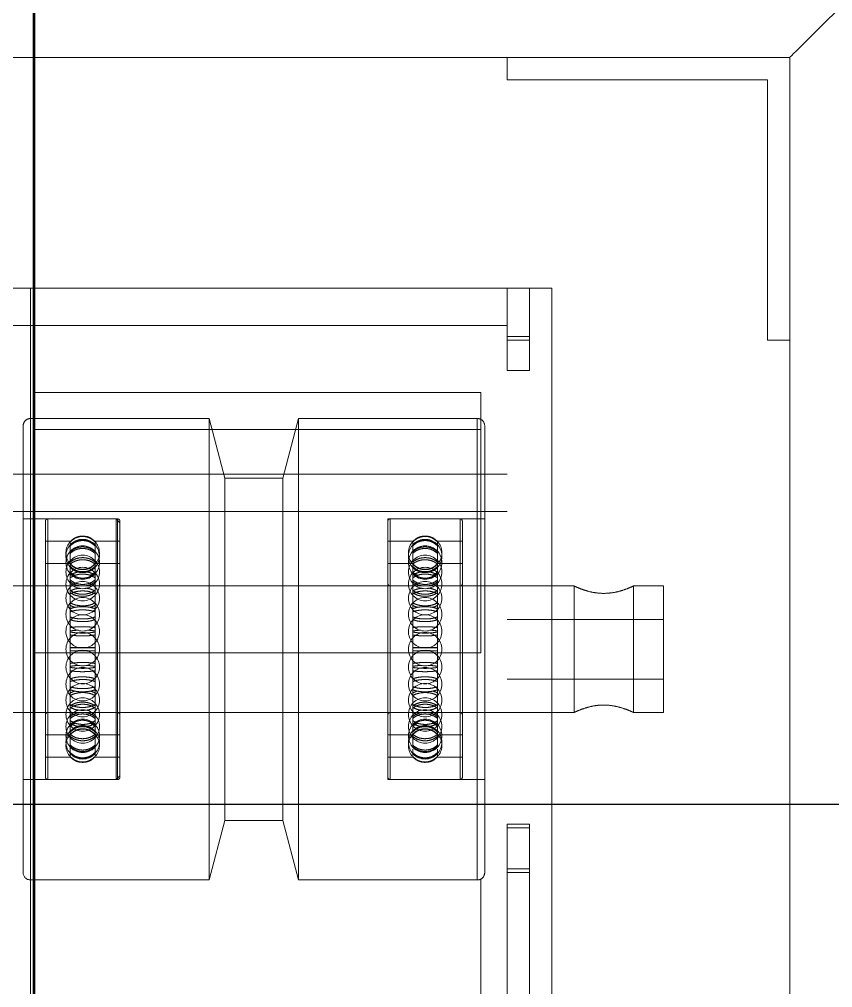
# Model space of a CAD drawing. Extents: x 539033 to 804858, y 468425 to 1263560.
# Drawn here: x 744640.7 to 744749.9, y 511314.1 to 511444.1 of the extents above; entities that cross this region are included whole.
import ezdxf

# ---------------------------------------------------------------- set-up
doc = ezdxf.new("R2010")
doc.units = 0
doc.header["$LTSCALE"] = 1000
doc.header["$MEASUREMENT"] = 0
doc.linetypes.add('ACAD_ISO02W100', pattern=[15, 12, -3])
doc.layers.get('0').update_dxf_attribs({"linetype": 'CONTINUOUS'})
doc.layers.add('5剖面线层', color=2, linetype='CONTINUOUS')
doc.layers.add('摄像头', color=7, linetype='CONTINUOUS')
doc.layers.add('虚线', color=6, linetype='ACAD_ISO02W100', lineweight=18)

# ---------------------------------------------------------------- blocks, each defined once
blk = doc.blocks.new('A$C54714A9A')
at = {"layer": '摄像头', "color": 0, "lineweight": 25, "ltscale": 100}
blk.add_line((1054.65, 2510.62), (1054.65, 180.35), dxfattribs=at)
at = {"layer": '虚线', "color": 0, "linetype": 'ACAD_ISO02W100', "lineweight": 15}
for p, q in [((1175, 1530.76), (1158, 1513.76)), ((1155, 1510.76), (10, 1510.76)), ((1117, 1507.76), (1117, 1510.76)), ((1155, 906.76), (1155, 1510.76)), ((1122, 1507.76), (1117, 1507.76)), ((1122, 1507.76), (1152, 1507.76)), ((1152, 1507.76), (1152, 1477.76)), ((1067, 1493.76), (1067, 1489.71)), ((1067, 1493.76), (1071.5, 1493.76)), ((1071.5, 1475.76), (1071.5, 1493.76)), ((1071.5, 1493.76), (1079.5, 1493.76)), ((1079.5, 1493.76), (1079.5, 1475.76)), ((1079.5, 1493.76), (1084, 1493.76)), ((1084, 1489.71), (1084, 1493.76)), ((1084, 1489.76), (1067, 1489.76)), ((1067, 1481.76), (1067, 1475.76)), ((1067, 1481.76), (1084, 1481.76)), ((1084, 1475.76), (1084, 1481.76)), ((116, 1478.76), (1067, 1478.76)), ((1084, 1478.76), (1067, 1478.76)), ((1124, 1478.76), (1084, 1478.76)), ((1124, 1475.76), (1124, 1478.76)), ((1152, 1472.76), (1152, 1477.76)), ((1052, 1475.76), (126, 1475.76)), ((1045.5, 1475.76), (1045.5, 1472.76)), ((1046, 1475.76), (1046, 1472.76)), ((1051.5, 1472.76), (1051.5, 1475.76)), ((1052, 1472.76), (1052, 1475.76)), ((1067, 1475.76), (1067, 1472.76)), ((1071.5, 1472.76), (1071.5, 1475.76)), ((1079.5, 1475.76), (1079.5, 1472.76)), ((1084, 1472.76), (1084, 1475.76)), ((1112.94, 1472.76), (1112.94, 1475.76)), ((1112.94, 1475.76), (1124, 1475.76)), ((1117, 1472.76), (1117, 1475.76)), ((1117.5, 1472.76), (1117.5, 1475.76)), ((1124, 1472.76), (1124, 1475.76)), ((1052, 1472.76), (126, 1472.76)), ((1067, 1472.76), (1067, 1469.76)), ((1084, 1469.76), (1084, 1472.76)), ((1094, 1469.76), (1094, 1472.76)), ((1099, 1469.76), (1099, 1472.76)), ((1112.94, 1472.76), (1124, 1472.76)), ((1119, 1404.76), (1119, 1472.76)), ((1124, 1472.76), (1124, 1404.76)), ((1155, 1472.76), (1152, 1472.76)), ((45, 1469.26), (1044.63, 1469.26)), ((1044.5, 1468.76), (1106.46, 1468.76)), ((1044.5, 1468.76), (1044.5, 1444.76)), ((1045.5, 1469.76), (1105.5, 1469.76)), ((1058, 1469.76), (1058, 1456.76)), ((1067, 1469.76), (1067, 1407.76)), ((1075, 1409.26), (1075, 1469.26)), ((1110, 1469.26), (1075, 1469.26)), ((1075, 1409.26), (1075, 1469.26)), ((1084, 1407.76), (1084, 1469.76)), ((1093, 1456.76), (1093, 1469.76)), ((1094, 1407.76), (1094, 1469.76)), ((1099, 1407.76), (1099, 1469.76)), ((1105, 1409.26), (1105, 1469.26)), ((1106.5, 1444.76), (1106.5, 1468.76)), ((1110, 1409.26), (1110, 1469.26)), ((1093, 1466.46), (1058, 1466.46)), ((1058, 1466.46), (1058, 1457.06)), ((1058.3, 1466.76), (1092.7, 1466.76)), ((1061, 1466.76), (1061, 1463.42)), ((1064, 1466.76), (1064, 1463.42)), ((1084, 1466.46), (1067, 1466.46)), ((1067, 1466.46), (1067, 1457.06)), ((1084, 1457.06), (1084, 1466.46)), ((1087, 1463.42), (1087, 1466.76)), ((1090, 1463.42), (1090, 1466.76)), ((1093, 1457.06), (1093, 1466.46)), ((1061.04, 1463.42), (1061, 1463.42)), ((1062.09, 1463.42), (1061.08, 1463.42)), ((1062.42, 1463.42), (1062.62, 1463.42)), ((1065.57, 1463.42), (1062.62, 1463.42)), ((1064.07, 1463.42), (1064.03, 1463.42)), ((1065.57, 1463.42), (1065.9, 1463.42)), ((1070.05, 1463.42), (1065.9, 1463.42)), ((1069.28, 1463.42), (1069.62, 1463.42)), ((1070.05, 1463.42), (1070.47, 1463.42)), ((1075.27, 1463.42), (1070.47, 1463.42)), ((1073.19, 1463.42), (1073.59, 1463.42)), ((1075.72, 1463.42), (1075.27, 1463.42)), ((1080.53, 1463.42), (1075.72, 1463.42)), ((1077.42, 1463.42), (1077.81, 1463.42)), ((1079.84, 1463.42), (1079.47, 1463.42)), ((1080.53, 1463.42), (1080.94, 1463.42)), ((1085.1, 1463.42), (1080.94, 1463.42)), ((1083.39, 1463.42), (1083.1, 1463.42)), ((1084.56, 1463.42), (1084.8, 1463.42)), ((1085.1, 1463.42), (1085.43, 1463.42)), ((1088.38, 1463.42), (1085.43, 1463.42)), ((1086.97, 1463.42), (1086.93, 1463.42)), ((1088.38, 1463.42), (1088.58, 1463.42)), ((1089.92, 1463.42), (1088.58, 1463.42)), ((1089.92, 1463.42), (1089.96, 1463.42)), ((1090, 1463.42), (1089.96, 1463.42)), ((1061.04, 1460.09), (1061, 1460.09)), ((1061, 1460.09), (1061, 1456.76)), ((1062.09, 1460.09), (1061.08, 1460.09)), ((1062.62, 1460.09), (1062.42, 1460.09)), ((1065.57, 1460.09), (1062.62, 1460.09)), ((1064, 1460.09), (1064, 1456.76)), ((1065.9, 1460.09), (1065.57, 1460.09)), ((1070.05, 1460.09), (1065.9, 1460.09)), ((1070.47, 1460.09), (1070.05, 1460.09)), ((1075.27, 1460.09), (1070.47, 1460.09)), ((1075.27, 1460.09), (1075.72, 1460.09)), ((1080.53, 1460.09), (1075.72, 1460.09)), ((1080.94, 1460.09), (1080.53, 1460.09)), ((1085.1, 1460.09), (1080.94, 1460.09)), ((1085.43, 1460.09), (1085.1, 1460.09)), ((1088.38, 1460.09), (1085.43, 1460.09)), ((1087, 1456.76), (1087, 1460.09)), ((1088.58, 1460.09), (1088.38, 1460.09)), ((1089.92, 1460.09), (1088.58, 1460.09)), ((1089.96, 1460.09), (1089.92, 1460.09)), ((1090, 1460.09), (1089.96, 1460.09)), ((1090, 1456.76), (1090, 1460.09)), ((1058, 1457.06), (1093, 1457.06)), ((1058, 1456.76), (1093, 1456.76)), ((1067, 1457.06), (1084, 1457.06)), ((1067, 1456.76), (1067, 1420.76)), ((1084, 1420.76), (1084, 1456.76)), ((1044.5, 1444.76), (1106.5, 1444.76)), ((1044.5, 1444.76), (1052.5, 1442.66)), ((1098.5, 1442.66), (1106.5, 1444.76)), ((1052.5, 1442.66), (1098.5, 1442.66)), ((1052.5, 1442.66), (1052.5, 1434.86)), ((1098.5, 1434.86), (1098.5, 1442.66)), ((1052.5, 1434.86), (1044.5, 1432.76)), ((1052.5, 1434.86), (1098.5, 1434.86)), ((1106.5, 1432.76), (1098.5, 1434.86)), ((1044.5, 1432.76), (1106.5, 1432.76)), ((1044.5, 1432.76), (1044.5, 1409.26)), ((1106.5, 1409.26), (1106.5, 1432.76)), ((1058.5, 1420.76), (1058, 1420.26)), ((1093, 1420.46), (1058, 1420.46)), ((1058, 1420.46), (1058, 1411.06)), ((1058.3, 1420.76), (1092.7, 1420.76)), ((1061, 1420.76), (1061, 1417.42)), ((1064, 1420.76), (1064, 1417.42)), ((1084, 1420.46), (1067, 1420.46)), ((1067, 1420.46), (1067, 1411.06)), ((1084, 1411.06), (1084, 1420.46)), ((1087, 1417.42), (1087, 1420.76)), ((1090, 1417.42), (1090, 1420.76)), ((1093, 1420.26), (1092.5, 1420.76)), ((1093, 1411.06), (1093, 1420.46)), ((1058, 1420.26), (1093, 1420.26)), ((1058, 1420.26), (1058, 1407.76)), ((1093, 1407.76), (1093, 1420.26)), ((1061.04, 1417.42), (1061, 1417.42)), ((1061.04, 1417.42), (1061.08, 1417.42)), ((1062.42, 1417.42), (1061.08, 1417.42)), ((1062.42, 1417.42), (1062.62, 1417.42)), ((1065.57, 1417.42), (1062.62, 1417.42)), ((1064.07, 1417.42), (1064.03, 1417.42)), ((1065.57, 1417.42), (1065.9, 1417.42)), ((1070.05, 1417.42), (1065.9, 1417.42)), ((1069.28, 1417.42), (1069.62, 1417.42)), ((1070.05, 1417.42), (1070.47, 1417.42)), ((1075.27, 1417.42), (1070.47, 1417.42)), ((1073.19, 1417.42), (1073.59, 1417.42)), ((1075.72, 1417.42), (1075.27, 1417.42)), ((1080.53, 1417.42), (1075.72, 1417.42)), ((1077.42, 1417.42), (1077.81, 1417.42)), ((1079.84, 1417.42), (1079.47, 1417.42)), ((1080.53, 1417.42), (1080.94, 1417.42)), ((1085.1, 1417.42), (1080.94, 1417.42)), ((1081.39, 1417.42), (1081.73, 1417.42)), ((1083.39, 1417.42), (1083.1, 1417.42)), ((1084.56, 1417.42), (1084.8, 1417.42)), ((1085.1, 1417.42), (1085.43, 1417.42)), ((1088.38, 1417.42), (1085.43, 1417.42)), ((1086.97, 1417.42), (1086.93, 1417.42)), ((1088.38, 1417.42), (1088.58, 1417.42)), ((1089.92, 1417.42), (1088.58, 1417.42)), ((1089.92, 1417.42), (1089.96, 1417.42)), ((1090, 1417.42), (1089.96, 1417.42)), ((1061.04, 1414.09), (1061, 1414.09)), ((1061, 1414.09), (1061, 1410.76)), ((1061.08, 1414.09), (1061.04, 1414.09)), ((1062.42, 1414.09), (1061.08, 1414.09)), ((1062.62, 1414.09), (1062.42, 1414.09)), ((1065.57, 1414.09), (1062.62, 1414.09)), ((1064, 1414.09), (1064, 1410.76)), ((1065.9, 1414.09), (1065.57, 1414.09)), ((1070.05, 1414.09), (1065.9, 1414.09)), ((1070.47, 1414.09), (1070.05, 1414.09)), ((1075.27, 1414.09), (1070.47, 1414.09)), ((1075.27, 1414.09), (1075.72, 1414.09)), ((1080.53, 1414.09), (1075.72, 1414.09)), ((1080.94, 1414.09), (1080.53, 1414.09)), ((1085.1, 1414.09), (1080.94, 1414.09)), ((1085.43, 1414.09), (1085.1, 1414.09)), ((1088.38, 1414.09), (1085.43, 1414.09)), ((1087, 1410.76), (1087, 1414.09)), ((1088.58, 1414.09), (1088.38, 1414.09)), ((1089.92, 1414.09), (1088.58, 1414.09)), ((1089.96, 1414.09), (1089.92, 1414.09)), ((1090, 1414.09), (1089.96, 1414.09)), ((1090, 1410.76), (1090, 1414.09)), ((1058, 1411.06), (1093, 1411.06)), ((1058.3, 1410.76), (1092.7, 1410.76)), ((1067, 1411.06), (1084, 1411.06)), ((1044.5, 1408.76), (950.87, 1408.76)), ((1044.5, 1409.26), (1044.5, 1408.76)), ((1044.5, 1408.76), (1106.5, 1408.76)), ((1106.5, 1408.76), (1044.5, 1408.76)), ((1124, 1408.76), (1044.5, 1408.76)), ((1110, 1409.26), (1075, 1409.26)), ((1106.5, 1408.76), (1106.5, 1409.26)), ((1045.5, 1407.76), (1105.5, 1407.76)), ((1067, 1407.76), (1067, 1404.76)), ((1084, 1404.76), (1084, 1407.76)), ((1094, 1404.76), (1094, 1407.76)), ((1099, 1404.76), (1099, 1407.76))]:
    blk.add_line(p, q, dxfattribs=at)
at = {"layer": '虚线', "color": 0, "linetype": 'ACAD_ISO02W100', "lineweight": 15, "flags": 128}
blk.add_lwpolyline([(1158, 1513.76), (1157.41, 1513.17), (1156.85, 1512.61), (1156.33, 1512.09), (1155.88, 1511.63), (1155.51, 1511.26), (1155.23, 1510.98), (1155.06, 1510.81), (1155, 1510.76)], dxfattribs=at)
blk.add_lwpolyline([(1158, 1513.76), (1157.41, 1513.17), (1156.85, 1512.61), (1156.33, 1512.09), (1155.88, 1511.63), (1155.51, 1511.26), (1155.23, 1510.98), (1155.06, 1510.81), (1155, 1510.76)], dxfattribs=at)
at = {"layer": '虚线', "color": 0, "linetype": 'ACAD_ISO02W100', "lineweight": 15}
for centre in [(1063, 1461.76), (1063.86, 1461.76), (1065.13, 1461.76), (1066.74, 1461.76), (1068.66, 1461.76), (1070.8, 1461.76), (1073.11, 1461.76), (1075.5, 1461.76), (1080.19, 1461.76), (1082.35, 1461.76), (1084.26, 1461.76), (1085.88, 1461.76), (1087.14, 1461.76), (1063, 1415.76), (1063.86, 1415.76), (1065.13, 1415.76), (1066.74, 1415.76), (1068.66, 1415.76), (1070.8, 1415.76), (1073.11, 1415.76), (1075.5, 1415.76), (1080.19, 1415.76), (1082.35, 1415.76), (1084.26, 1415.76), (1085.88, 1415.76), (1087.14, 1415.76)]:
    blk.add_circle(centre, 2.25, dxfattribs=at)
for centre, radius, start, end in [((1045.5, 1468.76), 1, 150, 180), ((1045.5, 1468.76), 1, 90, 150), ((1105.5, 1468.76), 1, 30, 90), ((1105.5, 1468.76), 1, 0, 30), ((1058.3, 1466.46), 0.3, 90, 180), ((1066.7, 1466.46), 0.3, 0, 90), ((1084.3, 1466.46), 0.3, 90, 180), ((1092.7, 1466.46), 0.3, 0, 90), ((1062.56, 1461.76), 2.25, 47.8073, 127.4102), ((1077.89, 1461.76), 2.25, 0, 168.6766), ((1088.01, 1461.76), 2.25, 0, 164.6776), ((1088.44, 1461.76), 2.25, 47.8807, 127.4323), ((1062.56, 1461.76), 2.25, 0, 25.6112), ((1062.56, 1461.76), 2.25, 339.4521, 0), ((1077.89, 1461.76), 2.25, 191.4612, 0), ((1088.01, 1461.76), 2.25, 194.5482, 0), ((1062.56, 1461.76), 2.25, 232.4745, 312.1995), ((1088.44, 1461.76), 2.25, 232.4295, 312.1327), ((1058.3, 1457.06), 0.3, 180, 270), ((1066.7, 1457.06), 0.3, 270, 0), ((1084.3, 1457.06), 0.3, 180, 270), ((1092.7, 1457.06), 0.3, 270, 0), ((1058.3, 1420.46), 0.3, 90, 180), ((1066.7, 1420.46), 0.3, 0, 90), ((1084.3, 1420.46), 0.3, 90, 180), ((1092.7, 1420.46), 0.3, 0, 90), ((1062.56, 1415.76), 2.25, 47.8073, 127.4102), ((1077.89, 1415.76), 2.25, 0, 168.6766), ((1088.01, 1415.76), 2.25, 0, 164.6776), ((1088.44, 1415.76), 2.25, 47.8807, 127.4323), ((1062.56, 1415.76), 2.25, 0, 25.6112), ((1062.56, 1415.76), 2.25, 339.4521, 0), ((1077.89, 1415.76), 2.25, 191.4612, 0), ((1088.01, 1415.76), 2.25, 194.5482, 0), ((1062.56, 1415.76), 2.25, 232.4745, 312.1995), ((1088.44, 1415.76), 2.25, 232.4295, 312.1327), ((1058.3, 1411.06), 0.3, 180, 270), ((1066.7, 1411.06), 0.3, 270, 0), ((1084.3, 1411.06), 0.3, 180, 270), ((1092.7, 1411.06), 0.3, 270, 0), ((1045.5, 1408.76), 1, 180, 270), ((1105.5, 1408.76), 1, 270, 0)]:
    blk.add_arc(centre, radius, start, end, dxfattribs=at)
for points, knots in [([(1067.02, 1489.71), (1067.02, 1489.72), (1066.99, 1489.77), (1067.15, 1489.44), (1067.43, 1488.77), (1067.77, 1487.73), (1068.01, 1486.44), (1068.01, 1485.11), (1067.8, 1483.91), (1067.48, 1482.88), (1067.16, 1482.09), (1067.01, 1481.78), (1067, 1481.76), (1067, 1481.76)], [0, 0, 0, 0, 0.035979, 0.132196, 0.231408, 0.33947, 0.451074, 0.552468, 0.646326, 0.746486, 0.856908, 0.96666, 1, 1, 1, 1]), ([(1084, 1481.76), (1083.98, 1481.8), (1083.94, 1481.87), (1083.67, 1482.49), (1083.33, 1483.42), (1083.04, 1484.65), (1082.97, 1486), (1083.12, 1487.24), (1083.41, 1488.33), (1083.74, 1489.19), (1083.98, 1489.71), (1083.98, 1489.71), (1083.98, 1489.71)], [0, 0, 0, 0, 0.099732, 0.199253, 0.304316, 0.416279, 0.521809, 0.616557, 0.713579, 0.82133, 0.932927, 1, 1, 1, 1]), ([(1061.04, 1460.09), (1060.87, 1460.28), (1060.53, 1460.65), (1060.29, 1461.39), (1060.3, 1462.15), (1060.54, 1462.87), (1060.88, 1463.24), (1061.04, 1463.42)], [0, 0, 0, 0, 0.201425, 0.402925, 0.604426, 0.80592, 1, 1, 1, 1]), ([(1061.08, 1463.42), (1060.92, 1463.23), (1060.58, 1462.86), (1060.34, 1462.12), (1060.34, 1461.36), (1060.59, 1460.64), (1060.92, 1460.27), (1061.08, 1460.09)], [0, 0, 0, 0, 0.2014248, 0.4029264, 0.6044261, 0.8059214, 1, 1, 1, 1]), ([(1061.5, 1463.42), (1061.33, 1463.23), (1061, 1462.86), (1060.77, 1462.12), (1060.78, 1461.36), (1061.01, 1460.64), (1061.34, 1460.27), (1061.5, 1460.09)], [0, 0, 0, 0, 0.201424, 0.402925, 0.604424, 0.805922, 1, 1, 1, 1]), ([(1061.62, 1460.09), (1061.45, 1460.28), (1061.13, 1460.65), (1060.9, 1461.39), (1060.9, 1462.15), (1061.14, 1462.87), (1061.46, 1463.24), (1061.62, 1463.42)], [0, 0, 0, 0, 0.201425, 0.402925, 0.604428, 0.805925, 1, 1, 1, 1]), ([(1062.42, 1460.09), (1062.27, 1460.28), (1061.96, 1460.65), (1061.75, 1461.39), (1061.75, 1462.15), (1061.97, 1462.87), (1062.27, 1463.24), (1062.42, 1463.42)], [0, 0, 0, 0, 0.201426, 0.402927, 0.604427, 0.80592, 1, 1, 1, 1]), ([(1062.62, 1463.42), (1062.47, 1463.23), (1062.16, 1462.86), (1061.95, 1462.12), (1061.95, 1461.36), (1062.17, 1460.64), (1062.47, 1460.27), (1062.62, 1460.09)], [0, 0, 0, 0, 0.201425, 0.402926, 0.604426, 0.805923, 1, 1, 1, 1]), ([(1063.8, 1463.42), (1063.66, 1463.23), (1063.39, 1462.86), (1063.19, 1462.12), (1063.2, 1461.36), (1063.4, 1460.64), (1063.67, 1460.27), (1063.8, 1460.09)], [0, 0, 0, 0, 0.201422, 0.4029253, 0.6044266, 0.8059205, 1, 1, 1, 1]), ([(1064.07, 1460.09), (1063.93, 1460.28), (1063.66, 1460.65), (1063.47, 1461.39), (1063.48, 1462.15), (1063.67, 1462.87), (1063.94, 1463.24), (1064.07, 1463.42)], [0, 0, 0, 0, 0.201433, 0.402927, 0.604427, 0.805923, 1, 1, 1, 1]), ([(1064.03, 1463.42), (1064.2, 1463.23), (1064.54, 1462.86), (1064.78, 1462.12), (1064.78, 1461.36), (1064.53, 1460.64), (1064.2, 1460.27), (1064.03, 1460.09)], [0, 0, 0, 0, 0.201418, 0.402925, 0.604424, 0.80592, 1, 1, 1, 1]), ([(1064.07, 1460.09), (1064.24, 1460.28), (1064.58, 1460.65), (1064.82, 1461.39), (1064.81, 1462.15), (1064.57, 1462.87), (1064.23, 1463.24), (1064.07, 1463.42)], [0, 0, 0, 0, 0.201425, 0.402927, 0.604426, 0.805921, 1, 1, 1, 1]), ([(1064.39, 1460.09), (1064.55, 1460.28), (1064.88, 1460.65), (1065.11, 1461.39), (1065.11, 1462.15), (1064.87, 1462.87), (1064.55, 1463.24), (1064.39, 1463.42)], [0, 0, 0, 0, 0.201422, 0.402927, 0.604428, 0.805923, 1, 1, 1, 1]), ([(1064.5, 1463.42), (1064.66, 1463.23), (1064.99, 1462.86), (1065.22, 1462.12), (1065.21, 1461.36), (1064.98, 1460.64), (1064.65, 1460.27), (1064.5, 1460.09)], [0, 0, 0, 0, 0.201424, 0.402927, 0.604423, 0.805919, 1, 1, 1, 1]), ([(1065.57, 1460.09), (1065.45, 1460.28), (1065.22, 1460.65), (1065.06, 1461.39), (1065.06, 1462.15), (1065.23, 1462.87), (1065.45, 1463.24), (1065.57, 1463.42)], [0, 0, 0, 0, 0.20143, 0.402926, 0.604426, 0.805921, 1, 1, 1, 1]), ([(1065.12, 1463.42), (1065.29, 1463.24), (1065.48, 1463.04), (1065.56, 1462.77), (1065.56, 1462.74)], [0, 0, 0, 0, 0.88871, 1, 1, 1, 1]), ([(1065.3, 1460.09), (1065.45, 1460.28), (1065.75, 1460.65), (1065.97, 1461.39), (1065.96, 1462.15), (1065.74, 1462.87), (1065.44, 1463.24), (1065.3, 1463.42)], [0, 0, 0, 0, 0.201425, 0.402926, 0.604424, 0.805918, 1, 1, 1, 1]), ([(1065.9, 1463.42), (1065.78, 1463.23), (1065.55, 1462.86), (1065.39, 1462.12), (1065.4, 1461.36), (1065.56, 1460.64), (1065.79, 1460.27), (1065.9, 1460.09)], [0, 0, 0, 0, 0.201428, 0.402929, 0.604426, 0.805923, 1, 1, 1, 1]), ([(1066.21, 1460.09), (1066.34, 1460.28), (1066.62, 1460.65), (1066.81, 1461.39), (1066.81, 1462.15), (1066.61, 1462.87), (1066.34, 1463.24), (1066.21, 1463.42)], [0, 0, 0, 0, 0.201423, 0.402924, 0.604425, 0.805921, 1, 1, 1, 1]), ([(1066.45, 1463.42), (1066.58, 1463.23), (1066.85, 1462.87), (1066.95, 1462.39), (1067, 1462.15)], [0, 0, 0, 0, 0.511745, 1, 1, 1, 1]), ([(1067.68, 1463.42), (1067.59, 1463.23), (1067.41, 1462.86), (1067.28, 1462.12), (1067.28, 1461.36), (1067.41, 1460.64), (1067.59, 1460.27), (1067.68, 1460.09)], [0, 0, 0, 0, 0.201423, 0.402928, 0.604427, 0.805922, 1, 1, 1, 1]), ([(1067.61, 1463.42), (1067.72, 1463.23), (1067.95, 1462.86), (1068.12, 1462.12), (1068.11, 1461.36), (1067.95, 1460.64), (1067.72, 1460.27), (1067.61, 1460.09)], [0, 0, 0, 0, 0.201422, 0.4029292, 0.6044277, 0.8059237, 1, 1, 1, 1]), ([(1068.06, 1460.09), (1067.97, 1460.28), (1067.8, 1460.65), (1067.67, 1461.39), (1067.67, 1462.15), (1067.8, 1462.87), (1067.98, 1463.24), (1068.06, 1463.42)], [0, 0, 0, 0, 0.201424, 0.402927, 0.604428, 0.805925, 1, 1, 1, 1]), ([(1067.9, 1460.09), (1068.01, 1460.28), (1068.24, 1460.65), (1068.4, 1461.39), (1068.4, 1462.15), (1068.23, 1462.87), (1068.01, 1463.24), (1067.9, 1463.42)], [0, 0, 0, 0, 0.201428, 0.402927, 0.604426, 0.805916, 1, 1, 1, 1]), ([(1069.28, 1460.09), (1069.37, 1460.28), (1069.55, 1460.65), (1069.68, 1461.39), (1069.68, 1462.15), (1069.55, 1462.87), (1069.37, 1463.24), (1069.28, 1463.42)], [0, 0, 0, 0, 0.2014206, 0.4029246, 0.604424, 0.8059196, 1, 1, 1, 1]), ([(1069.62, 1463.42), (1069.72, 1463.24), (1069.82, 1463.05), (1069.87, 1462.78), (1069.87, 1462.76)], [0, 0, 0, 0, 0.914212, 1, 1, 1, 1]), ([(1070.05, 1460.09), (1069.99, 1460.28), (1069.86, 1460.65), (1069.77, 1461.39), (1069.78, 1462.15), (1069.87, 1462.87), (1069.99, 1463.24), (1070.05, 1463.42)], [0, 0, 0, 0, 0.201428, 0.402928, 0.604429, 0.805927, 1, 1, 1, 1]), ([(1070.47, 1463.42), (1070.41, 1463.23), (1070.29, 1462.86), (1070.2, 1462.12), (1070.2, 1461.36), (1070.29, 1460.64), (1070.41, 1460.27), (1070.47, 1460.09)], [0, 0, 0, 0, 0.201427, 0.402928, 0.604427, 0.805927, 1, 1, 1, 1]), ([(1071.16, 1463.42), (1071.22, 1463.23), (1071.35, 1462.86), (1071.44, 1462.12), (1071.43, 1461.36), (1071.34, 1460.64), (1071.22, 1460.27), (1071.16, 1460.09)], [0, 0, 0, 0, 0.201422, 0.402928, 0.604424, 0.805921, 1, 1, 1, 1]), ([(1071.53, 1460.09), (1071.59, 1460.28), (1071.71, 1460.65), (1071.8, 1461.39), (1071.79, 1462.15), (1071.71, 1462.87), (1071.59, 1463.24), (1071.53, 1463.42)], [0, 0, 0, 0, 0.201428, 0.402927, 0.604426, 0.805922, 1, 1, 1, 1]), ([(1072.62, 1463.42), (1072.59, 1463.23), (1072.52, 1462.86), (1072.48, 1462.12), (1072.48, 1461.36), (1072.52, 1460.64), (1072.59, 1460.27), (1072.62, 1460.09)], [0, 0, 0, 0, 0.2014232, 0.4029245, 0.6044227, 0.8059224, 1, 1, 1, 1]), ([(1073.06, 1460.09), (1073.03, 1460.28), (1072.97, 1460.65), (1072.93, 1461.39), (1072.93, 1462.15), (1072.97, 1462.87), (1073.03, 1463.24), (1073.06, 1463.42)], [0, 0, 0, 0, 0.2014248, 0.4029256, 0.6044243, 0.8059184, 1, 1, 1, 1]), ([(1073.33, 1462.17), (1073.32, 1462.41), (1073.29, 1462.88), (1073.23, 1463.24), (1073.19, 1463.42)], [0, 0, 0, 0, 0.501595, 1, 1, 1, 1]), ([(1073.59, 1463.42), (1073.62, 1463.23), (1073.68, 1462.86), (1073.72, 1462.12), (1073.72, 1461.36), (1073.67, 1460.64), (1073.62, 1460.27), (1073.59, 1460.09)], [0, 0, 0, 0, 0.201423, 0.4029294, 0.6044281, 0.8059239, 1, 1, 1, 1]), ([(1075.27, 1463.42), (1075.27, 1463.23), (1075.27, 1462.86), (1075.27, 1462.12), (1075.27, 1461.36), (1075.27, 1460.64), (1075.27, 1460.27), (1075.27, 1460.09)], [0, 0, 0, 0, 0.201427, 0.402926, 0.604424, 0.805918, 1, 1, 1, 1]), ([(1075.3, 1460.09), (1075.3, 1460.28), (1075.3, 1460.65), (1075.31, 1461.39), (1075.31, 1462.15), (1075.3, 1462.87), (1075.3, 1463.24), (1075.3, 1463.42)], [0, 0, 0, 0, 0.201429, 0.402926, 0.604424, 0.805916, 1, 1, 1, 1]), ([(1075.7, 1463.42), (1075.7, 1463.23), (1075.69, 1462.86), (1075.69, 1462.12), (1075.69, 1461.36), (1075.69, 1460.64), (1075.7, 1460.27), (1075.7, 1460.09)], [0, 0, 0, 0, 0.2014191, 0.4029251, 0.6044232, 0.8059224, 1, 1, 1, 1]), ([(1075.72, 1460.09), (1075.72, 1460.28), (1075.73, 1460.65), (1075.73, 1461.39), (1075.73, 1462.15), (1075.73, 1462.87), (1075.72, 1463.24), (1075.72, 1463.42)], [0, 0, 0, 0, 0.20142, 0.402924, 0.604427, 0.805927, 1, 1, 1, 1]), ([(1077.42, 1460.09), (1077.39, 1460.28), (1077.33, 1460.65), (1077.29, 1461.39), (1077.29, 1462.15), (1077.33, 1462.87), (1077.39, 1463.24), (1077.42, 1463.42)], [0, 0, 0, 0, 0.2014191, 0.4029245, 0.6044243, 0.8059211, 1, 1, 1, 1]), ([(1077.81, 1463.42), (1077.78, 1463.23), (1077.71, 1462.86), (1077.67, 1462.12), (1077.67, 1461.36), (1077.72, 1460.64), (1077.78, 1460.27), (1077.81, 1460.09)], [0, 0, 0, 0, 0.201427, 0.402928, 0.604424, 0.805917, 1, 1, 1, 1]), ([(1077.95, 1463.42), (1077.98, 1463.24), (1078.03, 1462.94), (1078.05, 1462.55), (1078.06, 1462.4)], [0, 0, 0, 0, 0.621395, 1, 1, 1, 1]), ([(1078.39, 1460.09), (1078.42, 1460.28), (1078.49, 1460.65), (1078.53, 1461.39), (1078.53, 1462.15), (1078.48, 1462.87), (1078.42, 1463.24), (1078.39, 1463.42)], [0, 0, 0, 0, 0.201424, 0.402926, 0.604428, 0.805925, 1, 1, 1, 1]), ([(1079.47, 1463.42), (1079.41, 1463.23), (1079.29, 1462.86), (1079.2, 1462.12), (1079.2, 1461.36), (1079.29, 1460.64), (1079.41, 1460.27), (1079.47, 1460.09)], [0, 0, 0, 0, 0.201424, 0.402928, 0.604427, 0.805924, 1, 1, 1, 1]), ([(1079.84, 1460.09), (1079.77, 1460.28), (1079.65, 1460.65), (1079.56, 1461.39), (1079.56, 1462.15), (1079.65, 1462.87), (1079.78, 1463.24), (1079.84, 1463.42)], [0, 0, 0, 0, 0.2014216, 0.4029259, 0.6044274, 0.8059247, 1, 1, 1, 1]), ([(1080.53, 1460.09), (1080.59, 1460.28), (1080.71, 1460.65), (1080.79, 1461.39), (1080.79, 1462.15), (1080.7, 1462.87), (1080.58, 1463.24), (1080.53, 1463.42)], [0, 0, 0, 0, 0.201417, 0.402926, 0.604429, 0.805928, 1, 1, 1, 1]), ([(1080.94, 1463.42), (1081.01, 1463.23), (1081.13, 1462.86), (1081.22, 1462.12), (1081.22, 1461.36), (1081.13, 1460.64), (1081, 1460.27), (1080.94, 1460.09)], [0, 0, 0, 0, 0.201418, 0.402925, 0.604426, 0.805925, 1, 1, 1, 1]), ([(1081.13, 1462.73), (1081.14, 1462.77), (1081.18, 1463.04), (1081.29, 1463.25), (1081.39, 1463.42)], [0, 0, 0, 0, 0.155875, 1, 1, 1, 1]), ([(1081.73, 1463.42), (1081.63, 1463.23), (1081.45, 1462.86), (1081.32, 1462.12), (1081.33, 1461.36), (1081.46, 1460.64), (1081.64, 1460.27), (1081.73, 1460.09)], [0, 0, 0, 0, 0.201425, 0.402926, 0.604422, 0.805912, 1, 1, 1, 1]), ([(1083.1, 1463.42), (1082.98, 1463.23), (1082.76, 1462.86), (1082.6, 1462.12), (1082.6, 1461.36), (1082.76, 1460.64), (1082.99, 1460.27), (1083.1, 1460.09)], [0, 0, 0, 0, 0.201427, 0.40293, 0.604424, 0.805921, 1, 1, 1, 1]), ([(1083.39, 1460.09), (1083.28, 1460.28), (1083.04, 1460.65), (1082.88, 1461.39), (1082.88, 1462.15), (1083.05, 1462.87), (1083.28, 1463.24), (1083.39, 1463.42)], [0, 0, 0, 0, 0.2014291, 0.4029283, 0.604426, 0.8059195, 1, 1, 1, 1]), ([(1082.95, 1463.42), (1083.03, 1463.23), (1083.21, 1462.86), (1083.34, 1462.12), (1083.33, 1461.36), (1083.21, 1460.64), (1083.03, 1460.27), (1082.95, 1460.09)], [0, 0, 0, 0, 0.201422, 0.402924, 0.604424, 0.80592, 1, 1, 1, 1]), ([(1083.7, 1462.13), (1083.7, 1462.13), (1083.7, 1462.39), (1083.58, 1462.87), (1083.41, 1463.24), (1083.33, 1463.42)], [0, 0, 0, 0, 0.010466, 0.514516, 1, 1, 1, 1]), ([(1084, 1462.15), (1084.05, 1462.4), (1084.15, 1462.88), (1084.42, 1463.24), (1084.56, 1463.42)], [0, 0, 0, 0, 0.506445, 1, 1, 1, 1]), ([(1084.8, 1463.42), (1084.66, 1463.23), (1084.39, 1462.86), (1084.19, 1462.12), (1084.2, 1461.36), (1084.4, 1460.64), (1084.67, 1460.27), (1084.8, 1460.09)], [0, 0, 0, 0, 0.201429, 0.402928, 0.604424, 0.805918, 1, 1, 1, 1]), ([(1085.7, 1463.42), (1085.55, 1463.23), (1085.25, 1462.86), (1085.03, 1462.12), (1085.04, 1461.36), (1085.26, 1460.64), (1085.56, 1460.27), (1085.7, 1460.09)], [0, 0, 0, 0, 0.201423, 0.402925, 0.604421, 0.805912, 1, 1, 1, 1]), ([(1085.1, 1460.09), (1085.21, 1460.28), (1085.44, 1460.65), (1085.6, 1461.39), (1085.6, 1462.15), (1085.43, 1462.87), (1085.21, 1463.24), (1085.1, 1463.42)], [0, 0, 0, 0, 0.2014251, 0.4029265, 0.604427, 0.8059213, 1, 1, 1, 1]), ([(1085.43, 1463.42), (1085.55, 1463.23), (1085.78, 1462.86), (1085.94, 1462.12), (1085.94, 1461.36), (1085.77, 1460.64), (1085.54, 1460.27), (1085.43, 1460.09)], [0, 0, 0, 0, 0.201425, 0.402928, 0.604427, 0.805924, 1, 1, 1, 1]), ([(1085.43, 1462.73), (1085.45, 1462.77), (1085.53, 1463.04), (1085.72, 1463.25), (1085.88, 1463.42)], [0, 0, 0, 0, 0.158367, 1, 1, 1, 1]), ([(1086.51, 1460.09), (1086.34, 1460.28), (1086.02, 1460.65), (1085.79, 1461.39), (1085.79, 1462.15), (1086.03, 1462.87), (1086.35, 1463.24), (1086.51, 1463.42)], [0, 0, 0, 0, 0.201427, 0.402926, 0.604425, 0.80592, 1, 1, 1, 1]), ([(1086.62, 1463.42), (1086.45, 1463.23), (1086.12, 1462.86), (1085.89, 1462.12), (1085.9, 1461.36), (1086.13, 1460.64), (1086.46, 1460.27), (1086.62, 1460.09)], [0, 0, 0, 0, 0.20142, 0.402924, 0.604423, 0.80592, 1, 1, 1, 1]), ([(1086.93, 1463.42), (1086.76, 1463.23), (1086.42, 1462.86), (1086.18, 1462.12), (1086.19, 1461.36), (1086.43, 1460.64), (1086.77, 1460.27), (1086.93, 1460.09)], [0, 0, 0, 0, 0.2014196, 0.402926, 0.6044253, 0.8059235, 1, 1, 1, 1]), ([(1086.97, 1460.09), (1086.8, 1460.28), (1086.46, 1460.65), (1086.22, 1461.39), (1086.22, 1462.15), (1086.47, 1462.87), (1086.8, 1463.24), (1086.97, 1463.42)], [0, 0, 0, 0, 0.2014216, 0.4029256, 0.6044246, 0.8059209, 1, 1, 1, 1]), ([(1086.94, 1463.42), (1087.07, 1463.23), (1087.34, 1462.86), (1087.53, 1462.12), (1087.53, 1461.36), (1087.33, 1460.64), (1087.07, 1460.27), (1086.94, 1460.09)], [0, 0, 0, 0, 0.201428, 0.402929, 0.604427, 0.805924, 1, 1, 1, 1]), ([(1087.21, 1460.09), (1087.34, 1460.28), (1087.62, 1460.65), (1087.81, 1461.39), (1087.81, 1462.15), (1087.61, 1462.87), (1087.34, 1463.24), (1087.21, 1463.42)], [0, 0, 0, 0, 0.201428, 0.402928, 0.604429, 0.805926, 1, 1, 1, 1]), ([(1088.38, 1460.09), (1088.53, 1460.28), (1088.83, 1460.65), (1089.05, 1461.39), (1089.04, 1462.15), (1088.82, 1462.87), (1088.52, 1463.24), (1088.38, 1463.42)], [0, 0, 0, 0, 0.201426, 0.402927, 0.604429, 0.805925, 1, 1, 1, 1]), ([(1088.58, 1463.42), (1088.73, 1463.23), (1089.04, 1462.86), (1089.25, 1462.12), (1089.25, 1461.36), (1089.03, 1460.64), (1088.73, 1460.27), (1088.58, 1460.09)], [0, 0, 0, 0, 0.201422, 0.402926, 0.604426, 0.805921, 1, 1, 1, 1]), ([(1089.39, 1463.42), (1089.55, 1463.23), (1089.88, 1462.86), (1090.11, 1462.12), (1090.1, 1461.36), (1089.87, 1460.64), (1089.54, 1460.27), (1089.39, 1460.09)], [0, 0, 0, 0, 0.2014215, 0.4029273, 0.604428, 0.8059226, 1, 1, 1, 1]), ([(1089.51, 1460.09), (1089.67, 1460.28), (1090, 1460.65), (1090.23, 1461.39), (1090.23, 1462.15), (1089.99, 1462.87), (1089.67, 1463.24), (1089.51, 1463.42)], [0, 0, 0, 0, 0.201427, 0.402928, 0.604429, 0.805925, 1, 1, 1, 1]), ([(1089.92, 1460.09), (1090.09, 1460.28), (1090.42, 1460.65), (1090.66, 1461.39), (1090.66, 1462.15), (1090.41, 1462.87), (1090.08, 1463.24), (1089.92, 1463.42)], [0, 0, 0, 0, 0.201428, 0.402927, 0.604427, 0.805921, 1, 1, 1, 1]), ([(1089.96, 1463.42), (1090.13, 1463.23), (1090.47, 1462.86), (1090.71, 1462.12), (1090.7, 1461.36), (1090.46, 1460.64), (1090.12, 1460.27), (1089.96, 1460.09)], [0, 0, 0, 0, 0.20142, 0.402925, 0.604426, 0.805924, 1, 1, 1, 1]), ([(1065.56, 1460.78), (1065.55, 1460.74), (1065.47, 1460.47), (1065.28, 1460.26), (1065.12, 1460.09)], [0, 0, 0, 0, 0.152995, 1, 1, 1, 1]), ([(1067, 1461.35), (1066.95, 1461.11), (1066.85, 1460.63), (1066.58, 1460.27), (1066.45, 1460.09)], [0, 0, 0, 0, 0.502723, 1, 1, 1, 1]), ([(1069.87, 1460.75), (1069.87, 1460.72), (1069.82, 1460.46), (1069.71, 1460.26), (1069.62, 1460.09)], [0, 0, 0, 0, 0.119831, 1, 1, 1, 1]), ([(1073.19, 1460.09), (1073.23, 1460.28), (1073.29, 1460.64), (1073.32, 1461.11), (1073.33, 1461.34)], [0, 0, 0, 0, 0.5210604, 1, 1, 1, 1]), ([(1078.06, 1461.19), (1078.05, 1461.01), (1078.03, 1460.59), (1077.98, 1460.27), (1077.95, 1460.09)], [0, 0, 0, 0, 0.440426, 1, 1, 1, 1]), ([(1081.39, 1460.09), (1081.29, 1460.27), (1081.18, 1460.48), (1081.13, 1460.75), (1081.13, 1460.78)], [0, 0, 0, 0, 0.876687, 1, 1, 1, 1]), ([(1083.33, 1460.09), (1083.42, 1460.28), (1083.6, 1460.64), (1083.67, 1461.13), (1083.7, 1461.36)], [0, 0, 0, 0, 0.5112745, 1, 1, 1, 1]), ([(1084.56, 1460.09), (1084.42, 1460.28), (1084.15, 1460.65), (1084.05, 1461.13), (1084, 1461.37)], [0, 0, 0, 0, 0.507817, 1, 1, 1, 1]), ([(1085.88, 1460.09), (1085.71, 1460.27), (1085.52, 1460.47), (1085.44, 1460.74), (1085.43, 1460.78)], [0, 0, 0, 0, 0.8828169, 1, 1, 1, 1]), ([(1061.04, 1414.09), (1060.87, 1414.28), (1060.53, 1414.65), (1060.29, 1415.39), (1060.3, 1416.15), (1060.54, 1416.87), (1060.88, 1417.24), (1061.04, 1417.42)], [0, 0, 0, 0, 0.201424, 0.402926, 0.604426, 0.80592, 1, 1, 1, 1]), ([(1061.08, 1417.42), (1060.92, 1417.23), (1060.58, 1416.86), (1060.34, 1416.12), (1060.34, 1415.36), (1060.59, 1414.64), (1060.92, 1414.27), (1061.08, 1414.09)], [0, 0, 0, 0, 0.201425, 0.402926, 0.604428, 0.805923, 1, 1, 1, 1]), ([(1061.5, 1417.42), (1061.33, 1417.23), (1061, 1416.86), (1060.77, 1416.12), (1060.78, 1415.36), (1061.01, 1414.64), (1061.34, 1414.27), (1061.5, 1414.09)], [0, 0, 0, 0, 0.201424, 0.402925, 0.604426, 0.805923, 1, 1, 1, 1]), ([(1061.62, 1414.09), (1061.45, 1414.28), (1061.13, 1414.65), (1060.9, 1415.39), (1060.9, 1416.15), (1061.14, 1416.87), (1061.46, 1417.24), (1061.62, 1417.42)], [0, 0, 0, 0, 0.201423, 0.402925, 0.604428, 0.805925, 1, 1, 1, 1]), ([(1062.42, 1414.09), (1062.27, 1414.28), (1061.96, 1414.65), (1061.75, 1415.39), (1061.75, 1416.15), (1061.97, 1416.87), (1062.27, 1417.24), (1062.42, 1417.42)], [0, 0, 0, 0, 0.201425, 0.402927, 0.604427, 0.80592, 1, 1, 1, 1]), ([(1062.62, 1417.42), (1062.47, 1417.23), (1062.16, 1416.86), (1061.95, 1416.12), (1061.95, 1415.36), (1062.17, 1414.64), (1062.47, 1414.27), (1062.62, 1414.09)], [0, 0, 0, 0, 0.2014246, 0.402926, 0.6044278, 0.8059243, 1, 1, 1, 1]), ([(1063.8, 1417.42), (1063.66, 1417.23), (1063.39, 1416.86), (1063.19, 1416.12), (1063.2, 1415.36), (1063.4, 1414.64), (1063.67, 1414.27), (1063.8, 1414.09)], [0, 0, 0, 0, 0.201422, 0.402925, 0.604428, 0.805922, 1, 1, 1, 1]), ([(1064.07, 1414.09), (1063.93, 1414.28), (1063.66, 1414.65), (1063.47, 1415.39), (1063.48, 1416.15), (1063.67, 1416.87), (1063.94, 1417.24), (1064.07, 1417.42)], [0, 0, 0, 0, 0.201431, 0.402927, 0.604427, 0.805923, 1, 1, 1, 1]), ([(1064.03, 1417.42), (1064.2, 1417.23), (1064.54, 1416.86), (1064.78, 1416.12), (1064.78, 1415.36), (1064.53, 1414.64), (1064.2, 1414.27), (1064.03, 1414.09)], [0, 0, 0, 0, 0.201418, 0.402925, 0.604423, 0.805922, 1, 1, 1, 1]), ([(1064.07, 1414.09), (1064.24, 1414.28), (1064.58, 1414.65), (1064.82, 1415.39), (1064.81, 1416.15), (1064.57, 1416.87), (1064.23, 1417.24), (1064.07, 1417.42)], [0, 0, 0, 0, 0.2014232, 0.4029269, 0.6044239, 0.8059213, 1, 1, 1, 1]), ([(1064.39, 1414.09), (1064.55, 1414.28), (1064.88, 1414.65), (1065.11, 1415.39), (1065.11, 1416.15), (1064.87, 1416.87), (1064.55, 1417.24), (1064.39, 1417.42)], [0, 0, 0, 0, 0.201421, 0.402927, 0.604426, 0.805923, 1, 1, 1, 1]), ([(1064.5, 1417.42), (1064.66, 1417.23), (1064.99, 1416.86), (1065.22, 1416.12), (1065.21, 1415.36), (1064.98, 1414.64), (1064.65, 1414.27), (1064.5, 1414.09)], [0, 0, 0, 0, 0.2014243, 0.4029267, 0.6044231, 0.8059209, 1, 1, 1, 1]), ([(1065.57, 1414.09), (1065.45, 1414.28), (1065.22, 1414.65), (1065.06, 1415.39), (1065.06, 1416.15), (1065.23, 1416.87), (1065.45, 1417.24), (1065.57, 1417.42)], [0, 0, 0, 0, 0.201429, 0.402926, 0.604426, 0.805921, 1, 1, 1, 1]), ([(1065.12, 1417.42), (1065.29, 1417.24), (1065.48, 1417.04), (1065.56, 1416.77), (1065.56, 1416.74)], [0, 0, 0, 0, 0.888703, 1, 1, 1, 1]), ([(1065.3, 1414.09), (1065.45, 1414.28), (1065.75, 1414.65), (1065.97, 1415.39), (1065.96, 1416.15), (1065.74, 1416.87), (1065.44, 1417.24), (1065.3, 1417.42)], [0, 0, 0, 0, 0.201424, 0.402926, 0.604422, 0.805918, 1, 1, 1, 1]), ([(1065.9, 1417.42), (1065.78, 1417.23), (1065.55, 1416.86), (1065.39, 1416.12), (1065.4, 1415.36), (1065.56, 1414.64), (1065.79, 1414.27), (1065.9, 1414.09)], [0, 0, 0, 0, 0.201427, 0.402929, 0.604428, 0.805925, 1, 1, 1, 1]), ([(1066.21, 1414.09), (1066.34, 1414.28), (1066.62, 1414.65), (1066.81, 1415.39), (1066.81, 1416.15), (1066.61, 1416.87), (1066.34, 1417.24), (1066.21, 1417.42)], [0, 0, 0, 0, 0.201422, 0.402925, 0.604423, 0.805921, 1, 1, 1, 1]), ([(1066.45, 1417.42), (1066.58, 1417.23), (1066.85, 1416.87), (1066.95, 1416.39), (1067, 1416.15)], [0, 0, 0, 0, 0.511745, 1, 1, 1, 1]), ([(1067.68, 1417.42), (1067.59, 1417.23), (1067.41, 1416.86), (1067.28, 1416.12), (1067.28, 1415.36), (1067.41, 1414.64), (1067.59, 1414.27), (1067.68, 1414.09)], [0, 0, 0, 0, 0.2014234, 0.4029281, 0.6044291, 0.8059236, 1, 1, 1, 1]), ([(1067.61, 1417.42), (1067.72, 1417.23), (1067.95, 1416.86), (1068.12, 1416.12), (1068.11, 1415.36), (1067.95, 1414.64), (1067.72, 1414.27), (1067.61, 1414.09)], [0, 0, 0, 0, 0.201422, 0.402929, 0.604428, 0.805925, 1, 1, 1, 1]), ([(1068.06, 1414.09), (1067.97, 1414.28), (1067.8, 1414.65), (1067.67, 1415.39), (1067.67, 1416.15), (1067.8, 1416.87), (1067.98, 1417.24), (1068.06, 1417.42)], [0, 0, 0, 0, 0.201423, 0.402927, 0.604428, 0.805925, 1, 1, 1, 1]), ([(1067.9, 1414.09), (1068.01, 1414.28), (1068.24, 1414.65), (1068.4, 1415.39), (1068.4, 1416.15), (1068.23, 1416.87), (1068.01, 1417.24), (1067.9, 1417.42)], [0, 0, 0, 0, 0.201426, 0.402927, 0.604424, 0.805916, 1, 1, 1, 1]), ([(1069.28, 1414.09), (1069.37, 1414.28), (1069.55, 1414.65), (1069.68, 1415.39), (1069.68, 1416.15), (1069.55, 1416.87), (1069.37, 1417.24), (1069.28, 1417.42)], [0, 0, 0, 0, 0.201419, 0.402925, 0.604422, 0.80592, 1, 1, 1, 1]), ([(1069.62, 1417.42), (1069.72, 1417.24), (1069.82, 1417.05), (1069.87, 1416.78), (1069.87, 1416.76)], [0, 0, 0, 0, 0.914212, 1, 1, 1, 1]), ([(1070.05, 1414.09), (1069.99, 1414.28), (1069.86, 1414.65), (1069.77, 1415.39), (1069.78, 1416.15), (1069.87, 1416.87), (1069.99, 1417.24), (1070.05, 1417.42)], [0, 0, 0, 0, 0.201426, 0.402928, 0.604429, 0.805927, 1, 1, 1, 1]), ([(1070.47, 1417.42), (1070.41, 1417.23), (1070.29, 1416.86), (1070.2, 1416.12), (1070.2, 1415.36), (1070.29, 1414.64), (1070.41, 1414.27), (1070.47, 1414.09)], [0, 0, 0, 0, 0.2014269, 0.4029276, 0.6044288, 0.8059285, 1, 1, 1, 1]), ([(1071.16, 1417.42), (1071.22, 1417.23), (1071.35, 1416.86), (1071.44, 1416.12), (1071.43, 1415.36), (1071.34, 1414.64), (1071.22, 1414.27), (1071.16, 1414.09)], [0, 0, 0, 0, 0.201422, 0.402928, 0.604424, 0.805923, 1, 1, 1, 1]), ([(1071.53, 1414.09), (1071.59, 1414.28), (1071.71, 1414.65), (1071.8, 1415.39), (1071.79, 1416.15), (1071.71, 1416.87), (1071.59, 1417.24), (1071.53, 1417.42)], [0, 0, 0, 0, 0.201426, 0.402927, 0.604424, 0.805922, 1, 1, 1, 1]), ([(1072.62, 1417.42), (1072.59, 1417.23), (1072.52, 1416.86), (1072.48, 1416.12), (1072.48, 1415.36), (1072.52, 1414.64), (1072.59, 1414.27), (1072.62, 1414.09)], [0, 0, 0, 0, 0.2014231, 0.4029243, 0.6044244, 0.8059241, 1, 1, 1, 1]), ([(1073.06, 1414.09), (1073.03, 1414.28), (1072.97, 1414.65), (1072.93, 1415.39), (1072.93, 1416.15), (1072.97, 1416.87), (1073.03, 1417.24), (1073.06, 1417.42)], [0, 0, 0, 0, 0.201423, 0.402926, 0.604424, 0.805918, 1, 1, 1, 1]), ([(1073.33, 1416.17), (1073.32, 1416.41), (1073.29, 1416.88), (1073.23, 1417.24), (1073.19, 1417.42)], [0, 0, 0, 0, 0.501597, 1, 1, 1, 1]), ([(1073.59, 1417.42), (1073.62, 1417.23), (1073.68, 1416.86), (1073.72, 1416.12), (1073.72, 1415.36), (1073.67, 1414.64), (1073.62, 1414.27), (1073.59, 1414.09)], [0, 0, 0, 0, 0.2014229, 0.4029292, 0.6044279, 0.8059256, 1, 1, 1, 1]), ([(1075.27, 1417.42), (1075.27, 1417.23), (1075.27, 1416.86), (1075.27, 1416.12), (1075.27, 1415.36), (1075.27, 1414.64), (1075.27, 1414.27), (1075.27, 1414.09)], [0, 0, 0, 0, 0.201427, 0.402925, 0.604426, 0.805919, 1, 1, 1, 1]), ([(1075.3, 1414.09), (1075.3, 1414.28), (1075.3, 1414.65), (1075.31, 1415.39), (1075.31, 1416.15), (1075.3, 1416.87), (1075.3, 1417.24), (1075.3, 1417.42)], [0, 0, 0, 0, 0.201427, 0.402926, 0.604422, 0.805916, 1, 1, 1, 1]), ([(1075.7, 1417.42), (1075.7, 1417.23), (1075.69, 1416.86), (1075.69, 1416.12), (1075.69, 1415.36), (1075.69, 1414.64), (1075.7, 1414.27), (1075.7, 1414.09)], [0, 0, 0, 0, 0.201419, 0.4029249, 0.604423, 0.805924, 1, 1, 1, 1]), ([(1075.72, 1414.09), (1075.72, 1414.28), (1075.73, 1414.65), (1075.73, 1415.39), (1075.73, 1416.15), (1075.73, 1416.87), (1075.72, 1417.24), (1075.72, 1417.42)], [0, 0, 0, 0, 0.2014186, 0.4029244, 0.6044266, 0.8059275, 1, 1, 1, 1]), ([(1077.42, 1414.09), (1077.39, 1414.28), (1077.33, 1414.65), (1077.29, 1415.39), (1077.29, 1416.15), (1077.33, 1416.87), (1077.39, 1417.24), (1077.42, 1417.42)], [0, 0, 0, 0, 0.201418, 0.402925, 0.604423, 0.805921, 1, 1, 1, 1]), ([(1077.81, 1417.42), (1077.78, 1417.23), (1077.71, 1416.86), (1077.67, 1416.12), (1077.67, 1415.36), (1077.72, 1414.64), (1077.78, 1414.27), (1077.81, 1414.09)], [0, 0, 0, 0, 0.201427, 0.402928, 0.604423, 0.805919, 1, 1, 1, 1]), ([(1077.95, 1417.42), (1077.98, 1417.24), (1078.03, 1416.94), (1078.05, 1416.55), (1078.06, 1416.4)], [0, 0, 0, 0, 0.621395, 1, 1, 1, 1]), ([(1078.39, 1414.09), (1078.42, 1414.28), (1078.49, 1414.65), (1078.53, 1415.39), (1078.53, 1416.15), (1078.48, 1416.87), (1078.42, 1417.24), (1078.39, 1417.42)], [0, 0, 0, 0, 0.201422, 0.402926, 0.604428, 0.805925, 1, 1, 1, 1]), ([(1079.47, 1417.42), (1079.41, 1417.23), (1079.29, 1416.86), (1079.2, 1416.12), (1079.2, 1415.36), (1079.29, 1414.64), (1079.41, 1414.27), (1079.47, 1414.09)], [0, 0, 0, 0, 0.201424, 0.402928, 0.604427, 0.805925, 1, 1, 1, 1]), ([(1079.84, 1414.09), (1079.77, 1414.28), (1079.65, 1414.65), (1079.56, 1415.39), (1079.56, 1416.15), (1079.65, 1416.87), (1079.78, 1417.24), (1079.84, 1417.42)], [0, 0, 0, 0, 0.20142, 0.4029261, 0.6044256, 0.8059248, 1, 1, 1, 1]), ([(1080.53, 1414.09), (1080.59, 1414.28), (1080.71, 1414.65), (1080.79, 1415.39), (1080.79, 1416.15), (1080.7, 1416.87), (1080.58, 1417.24), (1080.53, 1417.42)], [0, 0, 0, 0, 0.2014151, 0.4029259, 0.6044295, 0.8059276, 1, 1, 1, 1]), ([(1080.94, 1417.42), (1081.01, 1417.23), (1081.13, 1416.86), (1081.22, 1416.12), (1081.22, 1415.36), (1081.13, 1414.64), (1081, 1414.27), (1080.94, 1414.09)], [0, 0, 0, 0, 0.201418, 0.402925, 0.604428, 0.805926, 1, 1, 1, 1]), ([(1081.13, 1416.73), (1081.14, 1416.77), (1081.18, 1417.04), (1081.29, 1417.25), (1081.39, 1417.42)], [0, 0, 0, 0, 0.155875, 1, 1, 1, 1]), ([(1081.73, 1417.42), (1081.63, 1417.23), (1081.45, 1416.86), (1081.32, 1416.12), (1081.33, 1415.36), (1081.46, 1414.64), (1081.64, 1414.27), (1081.73, 1414.09)], [0, 0, 0, 0, 0.2014248, 0.4029257, 0.6044214, 0.8059137, 1, 1, 1, 1]), ([(1083.1, 1417.42), (1082.98, 1417.23), (1082.76, 1416.86), (1082.6, 1416.12), (1082.6, 1415.36), (1082.76, 1414.64), (1082.99, 1414.27), (1083.1, 1414.09)], [0, 0, 0, 0, 0.201426, 0.402929, 0.604424, 0.805923, 1, 1, 1, 1]), ([(1083.39, 1414.09), (1083.28, 1414.28), (1083.04, 1414.65), (1082.88, 1415.39), (1082.88, 1416.15), (1083.05, 1416.87), (1083.28, 1417.24), (1083.39, 1417.42)], [0, 0, 0, 0, 0.201428, 0.402929, 0.604424, 0.80592, 1, 1, 1, 1]), ([(1082.95, 1417.42), (1083.03, 1417.23), (1083.21, 1416.86), (1083.34, 1416.12), (1083.33, 1415.36), (1083.21, 1414.64), (1083.03, 1414.27), (1082.95, 1414.09)], [0, 0, 0, 0, 0.201421, 0.402924, 0.604426, 0.805922, 1, 1, 1, 1]), ([(1083.7, 1416.13), (1083.7, 1416.13), (1083.7, 1416.39), (1083.58, 1416.87), (1083.41, 1417.24), (1083.33, 1417.42)], [0, 0, 0, 0, 0.010466, 0.514516, 1, 1, 1, 1]), ([(1084, 1416.15), (1084.05, 1416.4), (1084.15, 1416.88), (1084.42, 1417.24), (1084.56, 1417.42)], [0, 0, 0, 0, 0.506445, 1, 1, 1, 1]), ([(1084.8, 1417.42), (1084.66, 1417.23), (1084.39, 1416.86), (1084.19, 1416.12), (1084.2, 1415.36), (1084.4, 1414.64), (1084.67, 1414.27), (1084.8, 1414.09)], [0, 0, 0, 0, 0.201429, 0.402927, 0.604423, 0.80592, 1, 1, 1, 1]), ([(1085.7, 1417.42), (1085.55, 1417.23), (1085.25, 1416.86), (1085.03, 1416.12), (1085.04, 1415.36), (1085.26, 1414.64), (1085.56, 1414.27), (1085.7, 1414.09)], [0, 0, 0, 0, 0.2014233, 0.4029253, 0.6044211, 0.8059135, 1, 1, 1, 1]), ([(1085.1, 1414.09), (1085.21, 1414.28), (1085.44, 1414.65), (1085.6, 1415.39), (1085.6, 1416.15), (1085.43, 1416.87), (1085.21, 1417.24), (1085.1, 1417.42)], [0, 0, 0, 0, 0.201423, 0.402927, 0.604427, 0.805921, 1, 1, 1, 1]), ([(1085.43, 1417.42), (1085.55, 1417.23), (1085.78, 1416.86), (1085.94, 1416.12), (1085.94, 1415.36), (1085.77, 1414.64), (1085.54, 1414.27), (1085.43, 1414.09)], [0, 0, 0, 0, 0.201424, 0.402928, 0.604428, 0.805926, 1, 1, 1, 1]), ([(1085.43, 1416.73), (1085.45, 1416.77), (1085.53, 1417.04), (1085.72, 1417.25), (1085.88, 1417.42)], [0, 0, 0, 0, 0.158367, 1, 1, 1, 1]), ([(1086.51, 1414.09), (1086.34, 1414.28), (1086.02, 1414.65), (1085.79, 1415.39), (1085.79, 1416.15), (1086.03, 1416.87), (1086.35, 1417.24), (1086.51, 1417.42)], [0, 0, 0, 0, 0.2014256, 0.4029267, 0.6044232, 0.8059197, 1, 1, 1, 1]), ([(1086.62, 1417.42), (1086.45, 1417.23), (1086.12, 1416.86), (1085.89, 1416.12), (1085.9, 1415.36), (1086.13, 1414.64), (1086.46, 1414.27), (1086.62, 1414.09)], [0, 0, 0, 0, 0.20142, 0.402924, 0.604423, 0.805921, 1, 1, 1, 1]), ([(1086.93, 1417.42), (1086.76, 1417.23), (1086.42, 1416.86), (1086.18, 1416.12), (1086.19, 1415.36), (1086.43, 1414.64), (1086.77, 1414.27), (1086.93, 1414.09)], [0, 0, 0, 0, 0.20142, 0.402926, 0.604425, 0.805925, 1, 1, 1, 1]), ([(1086.97, 1414.09), (1086.8, 1414.28), (1086.46, 1414.65), (1086.22, 1415.39), (1086.22, 1416.15), (1086.47, 1416.87), (1086.8, 1417.24), (1086.97, 1417.42)], [0, 0, 0, 0, 0.20142, 0.402926, 0.604423, 0.805921, 1, 1, 1, 1]), ([(1086.94, 1417.42), (1087.07, 1417.23), (1087.34, 1416.86), (1087.53, 1416.12), (1087.53, 1415.36), (1087.33, 1414.64), (1087.07, 1414.27), (1086.94, 1414.09)], [0, 0, 0, 0, 0.201428, 0.402929, 0.604429, 0.805926, 1, 1, 1, 1]), ([(1087.21, 1414.09), (1087.34, 1414.28), (1087.62, 1414.65), (1087.81, 1415.39), (1087.81, 1416.15), (1087.61, 1416.87), (1087.34, 1417.24), (1087.21, 1417.42)], [0, 0, 0, 0, 0.201426, 0.402928, 0.604429, 0.805926, 1, 1, 1, 1]), ([(1088.38, 1414.09), (1088.53, 1414.28), (1088.83, 1414.65), (1089.05, 1415.39), (1089.04, 1416.15), (1088.82, 1416.87), (1088.52, 1417.24), (1088.38, 1417.42)], [0, 0, 0, 0, 0.201424, 0.402927, 0.604429, 0.805925, 1, 1, 1, 1]), ([(1088.58, 1417.42), (1088.73, 1417.23), (1089.04, 1416.86), (1089.25, 1416.12), (1089.25, 1415.36), (1089.03, 1414.64), (1088.73, 1414.27), (1088.58, 1414.09)], [0, 0, 0, 0, 0.201422, 0.402926, 0.604428, 0.805923, 1, 1, 1, 1]), ([(1089.39, 1417.42), (1089.55, 1417.23), (1089.88, 1416.86), (1090.11, 1416.12), (1090.1, 1415.36), (1089.87, 1414.64), (1089.54, 1414.27), (1089.39, 1414.09)], [0, 0, 0, 0, 0.201421, 0.402927, 0.60443, 0.805924, 1, 1, 1, 1]), ([(1089.51, 1414.09), (1089.67, 1414.28), (1090, 1414.65), (1090.23, 1415.39), (1090.23, 1416.15), (1089.99, 1416.87), (1089.67, 1417.24), (1089.51, 1417.42)], [0, 0, 0, 0, 0.201425, 0.4029283, 0.6044288, 0.8059247, 1, 1, 1, 1]), ([(1089.92, 1414.09), (1090.09, 1414.28), (1090.42, 1414.65), (1090.66, 1415.39), (1090.66, 1416.15), (1090.41, 1416.87), (1090.08, 1417.24), (1089.92, 1417.42)], [0, 0, 0, 0, 0.2014259, 0.4029268, 0.6044266, 0.8059207, 1, 1, 1, 1]), ([(1089.96, 1417.42), (1090.13, 1417.23), (1090.47, 1416.86), (1090.71, 1416.12), (1090.7, 1415.36), (1090.46, 1414.64), (1090.12, 1414.27), (1089.96, 1414.09)], [0, 0, 0, 0, 0.20142, 0.402925, 0.604428, 0.805925, 1, 1, 1, 1]), ([(1067, 1415.35), (1066.95, 1415.11), (1066.85, 1414.63), (1066.58, 1414.27), (1066.45, 1414.09)], [0, 0, 0, 0, 0.502728, 1, 1, 1, 1]), ([(1073.19, 1414.09), (1073.23, 1414.28), (1073.29, 1414.64), (1073.32, 1415.11), (1073.33, 1415.34)], [0, 0, 0, 0, 0.521056, 1, 1, 1, 1]), ([(1078.06, 1415.19), (1078.05, 1415.01), (1078.03, 1414.59), (1077.98, 1414.27), (1077.95, 1414.09)], [0, 0, 0, 0, 0.440431, 1, 1, 1, 1]), ([(1083.33, 1414.09), (1083.42, 1414.28), (1083.6, 1414.64), (1083.67, 1415.13), (1083.7, 1415.36)], [0, 0, 0, 0, 0.51127, 1, 1, 1, 1]), ([(1084.56, 1414.09), (1084.42, 1414.28), (1084.15, 1414.65), (1084.05, 1415.13), (1084, 1415.37)], [0, 0, 0, 0, 0.507815, 1, 1, 1, 1]), ([(1065.56, 1414.78), (1065.55, 1414.74), (1065.47, 1414.47), (1065.28, 1414.26), (1065.12, 1414.09)], [0, 0, 0, 0, 0.152996, 1, 1, 1, 1]), ([(1069.87, 1414.75), (1069.87, 1414.72), (1069.82, 1414.46), (1069.71, 1414.26), (1069.62, 1414.09)], [0, 0, 0, 0, 0.119839, 1, 1, 1, 1]), ([(1081.39, 1414.09), (1081.29, 1414.27), (1081.18, 1414.48), (1081.13, 1414.75), (1081.13, 1414.78)], [0, 0, 0, 0, 0.876679, 1, 1, 1, 1]), ([(1085.88, 1414.09), (1085.71, 1414.27), (1085.52, 1414.47), (1085.44, 1414.74), (1085.43, 1414.78)], [0, 0, 0, 0, 0.882816, 1, 1, 1, 1])]:
    blk.add_open_spline(points, degree=3, knots=knots, dxfattribs=at)

msp = doc.modelspace()

# ---------------------------------------------------------------- linework, layer by layer
at = {"layer": '5剖面线层', "color": 5, "lineweight": 53, "ltscale": 100, "elevation": 0}
msp.add_lwpolyline([(744642.71, 512933.76), (746241.56, 512933.76), (746241.56, 511174.01), (744642.71, 511174.01)], close=True, dxfattribs=at)

# ---------------------------------------------------------------- block references
at = {"xscale": -1, "rotation": 270}
msp.add_blockref('A$C54714A9A', (743233.45, 510284.02), dxfattribs=at)

doc.saveas('drawing.dxf')
